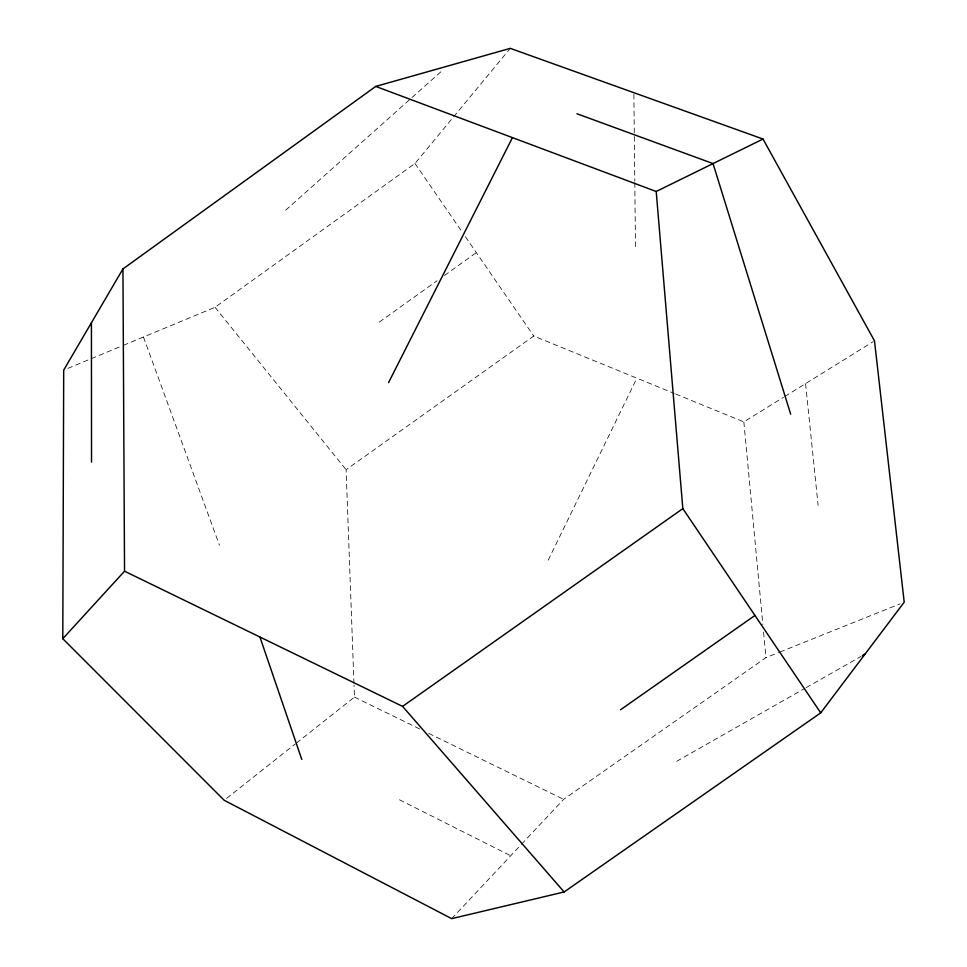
<?xml version="1.0" encoding="UTF-8"?>
<svg xmlns="http://www.w3.org/2000/svg" width="967" height="967" viewBox="0 0 967 967"><rect width="100%" height="100%" fill="white"/><g stroke="black" fill="none" stroke-linecap="round" stroke-linejoin="round"><path stroke-width="0.73" stroke-dasharray="4.83 3.63" d="M548.204 560.183L636.854 378.17M123.401 345.328L215.037 307.288L414.988 163.471L510.286 48.35M451.698 918.65L520.5 845.315M521.527 844.215L563.64 799.346L765.961 657.633L778.52 652.592M285.712 210.153L442.644 70.216M226.568 798.404L295.261 743.998M296.434 743.055L354.466 697.098L354.031 685.047M379.318 322.096L437.048 280.768M444.409 275.498L476.344 252.641M353.97 683.548L346.113 469.732L533.736 336.02L674.277 393.46M675.667 394.028L743.853 421.902L783.56 397.268M784.841 396.47L873.213 341.653M676.646 761.331L804.846 688.371M806.152 687.622L861.101 656.363M67.859 368.379L122.011 345.908M779.922 652.036L900.011 603.867M354.466 697.098L420.597 729.42M428.695 733.373L563.64 799.346M399.528 799.794L510.697 855.771M215.037 307.288L346.113 469.732M414.988 163.471L461.972 231.742M465.393 236.71L533.736 336.02M143.454 337L219.461 545.267M805.559 383.621L818.118 505.39M743.853 421.902L762.854 624.597M763.567 632.116L765.961 657.633M633.868 94.186L634.787 181.131M634.799 182.63L635.5 248.592"/><path stroke-width="1.45" d="M62.795 638.703L63.701 370.107L122.942 268.923L375.74 86.414L510.286 48.35L763.023 139.043L874.494 340.855L904.205 602.187L820.717 712.86L564.124 891.973L451.698 918.65L224.199 800.277L62.795 638.703L124.538 571.195L122.942 268.923M388.565 382.63L512.45 137.628M124.538 571.195L402.574 706.381L682.835 508.618L656.206 191.49L375.74 86.414M620.548 709.766L754.961 615.447M862.407 655.614L865.018 654.127M656.206 191.49L763.023 139.043M576.961 113.755L713.042 163.58L790.692 414.214M402.574 706.381L564.124 891.973M682.835 508.618L820.717 712.86M259.93 637.023L301.777 759.433M91.43 322.736L91.527 462.093"/></g></svg>
